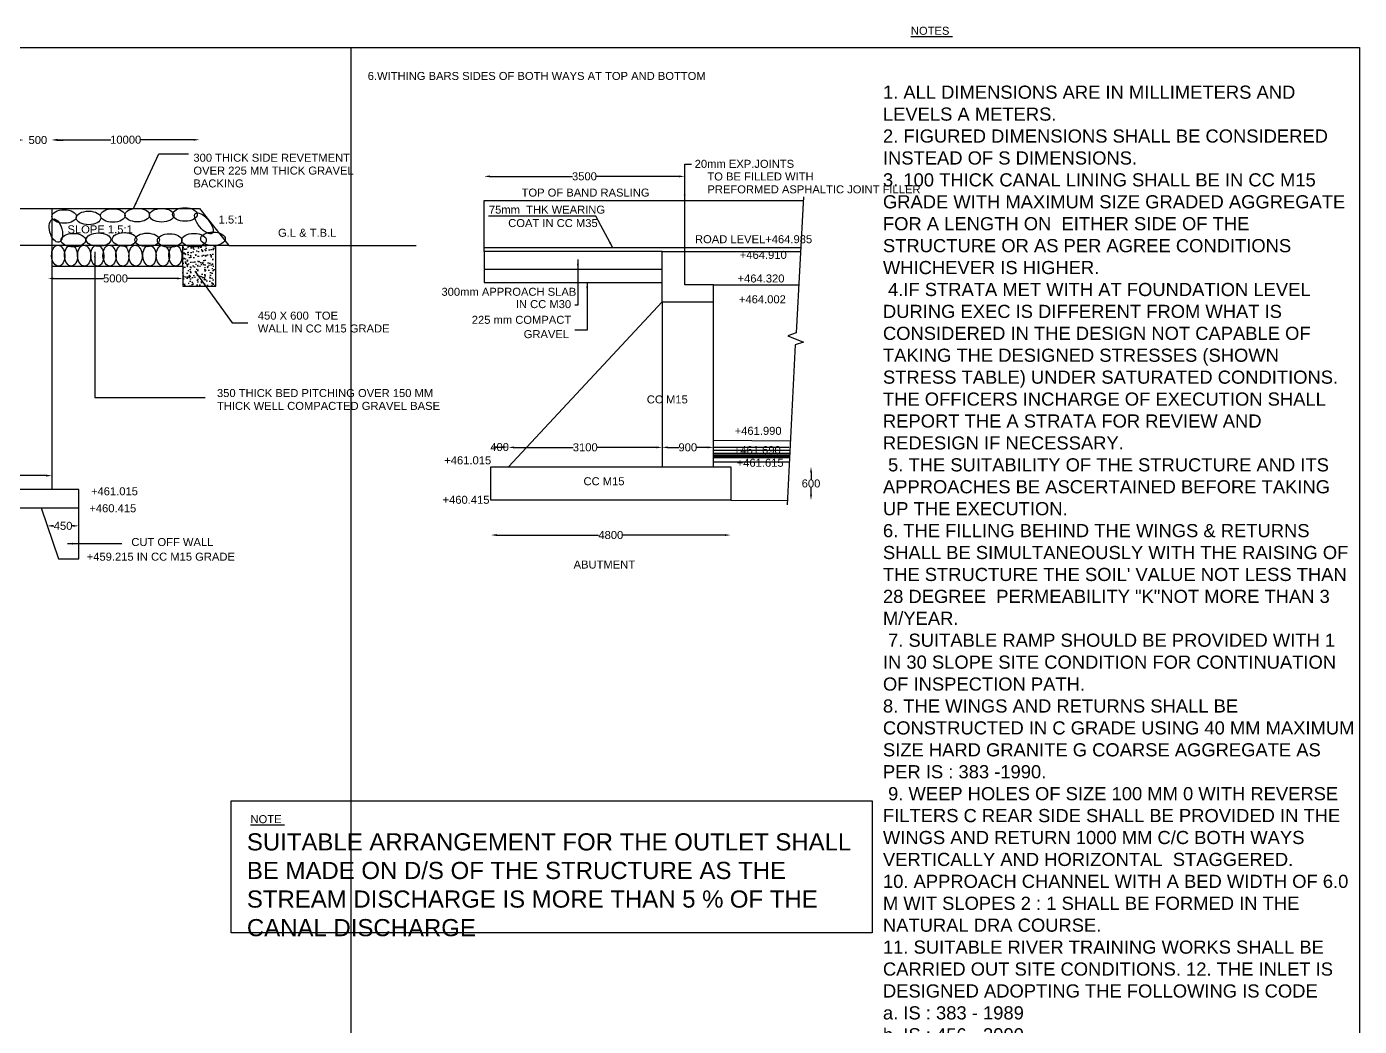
# Model space of a CAD drawing. Header units: inches. Extents: x 43882 to 50635, y 3 to 4549.
# Drawn here: x 48285 to 50616, y 2801 to 4549 of the extents above; entities that cross this region are included whole.
import ezdxf

# ---------------------------------------------------------------- set-up
doc = ezdxf.new("R2010")
doc.units = ezdxf.units.IN
doc.header["$MEASUREMENT"] = 0
for name, color, linetype in [('DIMENSIONS', 255, 'Continuous'), ('REF', 7, 'Continuous'), ('TEXT', 1, 'Continuous')]:
    doc.layers.add(name, color=color, linetype=linetype)
doc.styles.get("Standard").update_dxf_attribs({"font": 'arial.ttf', "height": 14})
doc.dimstyles.get("Standard").update_dxf_attribs({"dimtxt": 14, "dimasz": 10, "dimexe": 0.18, "dimexo": 0.0625, "dimgap": 0.09, "dimtad": 0, "dimtih": 1, "dimtoh": 1, "dimdec": 4, "dimzin": 0, "dimdsep": 46, "dimtxsty": 'Standard', "dimcen": 0.09, "dimse1": 1, "dimse2": 1, "dimadec": 0, "dimazin": 0, "dimtfac": 1, "dimtdec": 4, "dimtofl": 0, "dimtmove": 0, "dimatfit": 3, "dimfxl": 1, "dimtolj": 1, "dimtzin": 0, "dimarcsym": 0})

# ---------------------------------------------------------------- blocks, each defined once
blk = doc.blocks.new('*D115')
at = {"layer": 'Defpoints', "color": 0, "transparency": 16777216}
for p in [(48328.9, 3764), (48146.6, 3739.6), (48328.9, 3739.6)]:
    blk.add_point(p, dxfattribs=at)
at = {"layer": 'DIMENSIONS', "color": 0, "lineweight": -2, "transparency": 16777216}
for p, q in [((48156.6, 3764), (48216.8, 3764)), ((48318.9, 3764), (48258.7, 3764))]:
    blk.add_line(p, q, dxfattribs=at)
at = {"layer": 'DIMENSIONS', "color": 0, "transparency": 16777216}
for points in [[(48156.6, 3765.7), (48156.6, 3762.3), (48146.6, 3764)], [(48318.9, 3765.7), (48318.9, 3762.3), (48328.9, 3764)]]:
    blk.add_solid(points, dxfattribs=at)
at = {"layer": 'DIMENSIONS', "color": 0, "transparency": 16777216, "insert": (48237.8, 3764), "char_height": 14, "attachment_point": 5}
blk.add_mtext('\\A1;3500', dxfattribs=at)
blk = doc.blocks.new('*D116')
at = {"layer": 'Defpoints', "color": 0, "transparency": 16777216}
for p in [(48322.3, 4109.2), (48558, 4112.7), (48558, 4108.8)]:
    blk.add_point(p, dxfattribs=at)
at = {"layer": 'DIMENSIONS', "color": 0, "lineweight": -2, "transparency": 16777216}
for p, q in [((48332.3, 4108.8), (48419.2, 4108.8)), ((48548, 4108.8), (48461.1, 4108.8))]:
    blk.add_line(p, q, dxfattribs=at)
at = {"layer": 'DIMENSIONS', "color": 0, "transparency": 16777216}
for points in [[(48332.3, 4110.5), (48332.3, 4107.1), (48322.3, 4108.8)], [(48548, 4110.5), (48548, 4107.1), (48558, 4108.8)]]:
    blk.add_solid(points, dxfattribs=at)
at = {"layer": 'DIMENSIONS', "color": 0, "transparency": 16777216, "insert": (48440.2, 4108.8), "char_height": 14, "attachment_point": 5}
blk.add_mtext('\\A1;5000', dxfattribs=at)
blk = doc.blocks.new('*D117')
at = {"layer": 'Defpoints', "color": 0, "transparency": 16777216}
for p in [(48587.1, 4351.4), (48328.9, 4231.4), (48587.1, 4231.4)]:
    blk.add_point(p, dxfattribs=at)
at = {"layer": 'DIMENSIONS', "color": 0, "lineweight": -2, "transparency": 16777216}
for p, q in [((48338.9, 4351.4), (48432.3, 4351.4)), ((48577.1, 4351.4), (48483.8, 4351.4))]:
    blk.add_line(p, q, dxfattribs=at)
at = {"layer": 'DIMENSIONS', "color": 0, "transparency": 16777216}
for points in [[(48338.9, 4353), (48338.9, 4349.7), (48328.9, 4351.4)], [(48577.1, 4353), (48577.1, 4349.7), (48587.1, 4351.4)]]:
    blk.add_solid(points, dxfattribs=at)
at = {"layer": 'DIMENSIONS', "color": 0, "transparency": 16777216, "insert": (48458, 4351.4), "char_height": 14, "attachment_point": 5}
blk.add_mtext('\\A1;10000', dxfattribs=at)
blk = doc.blocks.new('*D118')
at = {"layer": 'Defpoints', "color": 0, "transparency": 16777216}
for p in [(48279.9, 4350.9), (48279.9, 4231.4), (48328.9, 4231.4)]:
    blk.add_point(p, dxfattribs=at)
at = {"layer": 'DIMENSIONS', "color": 0, "lineweight": -2, "transparency": 16777216}
for p, q in [((48269.9, 4350.9), (48259.9, 4350.9)), ((48338.9, 4350.9), (48348.9, 4350.9))]:
    blk.add_line(p, q, dxfattribs=at)
at = {"layer": 'DIMENSIONS', "color": 0, "transparency": 16777216}
for points in [[(48269.9, 4352.6), (48269.9, 4349.3), (48279.9, 4350.9)], [(48338.9, 4352.6), (48338.9, 4349.3), (48328.9, 4350.9)]]:
    blk.add_solid(points, dxfattribs=at)
at = {"layer": 'DIMENSIONS', "color": 0, "transparency": 16777216, "insert": (48304.4, 4350.9), "char_height": 14, "attachment_point": 5}
blk.add_mtext('\\A1;500', dxfattribs=at)
blk = doc.blocks.new('*D123')
at = {"layer": 'Defpoints', "color": 0, "transparency": 16777216}
for p in [(49435.7, 4287.4), (49085.1, 4245.2), (49435.7, 4245.2)]:
    blk.add_point(p, dxfattribs=at)
at = {"layer": 'DIMENSIONS', "color": 0, "lineweight": -2, "transparency": 16777216}
for p, q in [((49095.1, 4287.4), (49239.4, 4287.4)), ((49425.7, 4287.4), (49281.3, 4287.4))]:
    blk.add_line(p, q, dxfattribs=at)
at = {"layer": 'DIMENSIONS', "color": 0, "transparency": 16777216}
for points in [[(49095.1, 4289), (49095.1, 4285.7), (49085.1, 4287.4)], [(49425.7, 4289), (49425.7, 4285.7), (49435.7, 4287.4)]]:
    blk.add_solid(points, dxfattribs=at)
at = {"layer": 'DIMENSIONS', "color": 0, "transparency": 16777216, "insert": (49260.4, 4287.4), "char_height": 14, "attachment_point": 5}
blk.add_mtext('\\A1;3500', dxfattribs=at)
blk = doc.blocks.new('*D135')
at = {"layer": 'Defpoints', "color": 0, "transparency": 16777216}
for p in [(49096.7, 3720.8), (49516.3, 3720.8), (49516.3, 3660)]:
    blk.add_point(p, dxfattribs=at)
at = {"layer": 'DIMENSIONS', "color": 0, "lineweight": -2, "transparency": 16777216}
for p, q in [((49106.7, 3660), (49285.2, 3660)), ((49506.3, 3660), (49327.7, 3660))]:
    blk.add_line(p, q, dxfattribs=at)
at = {"layer": 'DIMENSIONS', "color": 0, "transparency": 16777216}
for points in [[(49106.7, 3661.7), (49106.7, 3658.4), (49096.7, 3660)], [(49506.3, 3661.7), (49506.3, 3658.4), (49516.3, 3660)]]:
    blk.add_solid(points, dxfattribs=at)
at = {"layer": 'DIMENSIONS', "color": 0, "transparency": 16777216, "insert": (49306.5, 3660), "char_height": 14, "attachment_point": 5}
blk.add_mtext('\\A1;4800', dxfattribs=at)
blk = doc.blocks.new('*D136')
at = {"layer": 'Defpoints', "color": 0, "transparency": 16777216}
for p in [(49127.3, 3813.9), (49096.7, 3779.6), (49127.3, 3779.6)]:
    blk.add_point(p, dxfattribs=at)
at = {"layer": 'DIMENSIONS', "color": 0, "lineweight": -2, "transparency": 16777216}
blk.add_line((49106.7, 3813.9), (49117.3, 3813.9), dxfattribs=at)
at = {"layer": 'DIMENSIONS', "color": 0, "transparency": 16777216}
for points in [[(49106.7, 3815.6), (49106.7, 3812.2), (49096.7, 3813.9)], [(49117.3, 3815.6), (49117.3, 3812.2), (49127.3, 3813.9)]]:
    blk.add_solid(points, dxfattribs=at)
at = {"layer": 'DIMENSIONS', "color": 0, "transparency": 16777216, "insert": (49112, 3813.9), "char_height": 14, "attachment_point": 5}
blk.add_mtext('\\A1;400', dxfattribs=at)
blk = doc.blocks.new('*D137')
at = {"layer": 'Defpoints', "color": 0, "transparency": 16777216}
for p in [(49396.3, 3813.4), (49127.3, 3779.6), (49396.3, 3779.6)]:
    blk.add_point(p, dxfattribs=at)
at = {"layer": 'DIMENSIONS', "color": 0, "lineweight": -2, "transparency": 16777216}
for p, q in [((49137.3, 3813.4), (49240.8, 3813.4)), ((49386.3, 3813.4), (49282.7, 3813.4))]:
    blk.add_line(p, q, dxfattribs=at)
at = {"layer": 'DIMENSIONS', "color": 0, "transparency": 16777216}
for points in [[(49137.3, 3815), (49137.3, 3811.7), (49127.3, 3813.4)], [(49386.3, 3815), (49386.3, 3811.7), (49396.3, 3813.4)]]:
    blk.add_solid(points, dxfattribs=at)
at = {"layer": 'DIMENSIONS', "color": 0, "transparency": 16777216, "insert": (49261.8, 3813.4), "char_height": 14, "attachment_point": 5}
blk.add_mtext('\\A1;3100', dxfattribs=at)
blk = doc.blocks.new('*D138')
at = {"layer": 'Defpoints', "color": 0, "transparency": 16777216}
for p in [(49486.1, 3813.4), (49396.3, 3779.6), (49486.1, 3779.6)]:
    blk.add_point(p, dxfattribs=at)
at = {"layer": 'DIMENSIONS', "color": 0, "lineweight": -2, "transparency": 16777216}
for p, q in [((49406.3, 3813.4), (49425.7, 3813.4)), ((49476.1, 3813.4), (49456.7, 3813.4))]:
    blk.add_line(p, q, dxfattribs=at)
at = {"layer": 'DIMENSIONS', "color": 0, "transparency": 16777216}
for points in [[(49406.3, 3815), (49406.3, 3811.7), (49396.3, 3813.4)], [(49476.1, 3815), (49476.1, 3811.7), (49486.1, 3813.4)]]:
    blk.add_solid(points, dxfattribs=at)
at = {"layer": 'DIMENSIONS', "color": 0, "transparency": 16777216, "insert": (49441.2, 3813.4), "char_height": 14, "attachment_point": 5}
blk.add_mtext('\\A1;900', dxfattribs=at)
blk = doc.blocks.new('*D139')
at = {"layer": 'Defpoints', "color": 0, "transparency": 16777216}
for p in [(49516.3, 3779.6), (49516.1, 3720.8), (49656.7, 3720.8)]:
    blk.add_point(p, dxfattribs=at)
at = {"layer": 'DIMENSIONS', "color": 0, "lineweight": -2, "transparency": 16777216}
for p, q in [((49656.7, 3769.6), (49656.7, 3757.5)), ((49656.7, 3730.8), (49656.7, 3743))]:
    blk.add_line(p, q, dxfattribs=at)
at = {"layer": 'DIMENSIONS', "color": 0, "transparency": 16777216}
for points in [[(49655, 3769.6), (49658.4, 3769.6), (49656.7, 3779.6)], [(49655, 3730.8), (49658.4, 3730.8), (49656.7, 3720.8)]]:
    blk.add_solid(points, dxfattribs=at)
at = {"layer": 'DIMENSIONS', "color": 0, "transparency": 16777216, "insert": (49656.7, 3750.2), "char_height": 14, "attachment_point": 5}
blk.add_mtext('\\A1;600', dxfattribs=at)
blk = doc.blocks.new('*D140')
at = {"layer": 'Defpoints', "color": 0, "transparency": 16777216}
for p in [(48320.9, 3676.1), (48376, 3676.1), (48376, 3676.1)]:
    blk.add_point(p, dxfattribs=at)
at = {"layer": 'DIMENSIONS', "color": 0, "lineweight": -2, "transparency": 16777216}
for p, q in [((48330.9, 3676.1), (48332.6, 3676.1)), ((48366, 3676.1), (48364.3, 3676.1))]:
    blk.add_line(p, q, dxfattribs=at)
at = {"layer": 'DIMENSIONS', "color": 0, "transparency": 16777216}
for points in [[(48330.9, 3677.8), (48330.9, 3674.4), (48320.9, 3676.1)], [(48366, 3677.8), (48366, 3674.4), (48376, 3676.1)]]:
    blk.add_solid(points, dxfattribs=at)
at = {"layer": 'DIMENSIONS', "color": 0, "transparency": 16777216, "insert": (48348.5, 3676.1), "char_height": 14, "attachment_point": 5}
blk.add_mtext('\\A1;450', dxfattribs=at)

msp = doc.modelspace()

# ---------------------------------------------------------------- hatches: boundary and pattern name
at = {"layer": 'DIMENSIONS'}
h = msp.add_hatch(dxfattribs=at)
h.set_pattern_fill('AR-CONC', color=0, scale=2.5, style=0)
h.set_pattern_definition([(50, (0, 0), (17.9315046, -1.5688034), [1.875, -20.625]), (355, (0, 0), (-3.468783, 18.804803), [1.5, -16.5]), (100.4514, (1.494, -0.13), (14.4627345, 17.2359886), [1.593505, -17.528553]), (46.1842, (0, 5), (26.681026, -4.137975), [2.8125, -30.9375]), (96.6356, (2.223, 4.655), (23.366568, 24.352947), [2.390257, -26.292825]), (351.1842, (0, 5), (23.366549, 24.352965), [2.25, -24.75]), (21, (2.5, 3.75), (14.9226763, -10.0654723), [1.875, -20.625]), (326, (2.5, 3.75), (6.082883, 18.128751), [1.5, -16.5]), (71.4514, (3.744, 2.911), (21.005566, 8.0632624), [1.593505, -17.528553]), (37.5, (0, 0), (0.3039964, 8.32234635), [0, -16.3, 0, -16.75, 0, -16.5625]), (7.5, (0, 0), (6.5767384, 9.8602928), [0, -9.55, 0, -15.925, 0, -6.3125]), (327.5, (-5.575, 0), (13.3455609, -0.5638718), [0, -6.25, 0, -19.5, 0, -25.875]), (317.5, (-8.075, 0), (14.5796542, 2.5026246), [0, -8.125, 0, -12.95, 0, -18.375])])
edge = h.paths.add_edge_path()
edge.add_ellipse((48610.70777, 4178.07627), major_axis=(-21.52151, 0), ratio=0.5499537405, start_angle=74.25396044, end_angle=102.63773809, ccw=False)
edge.add_line((48604.86739, 4166.68458), (48591.34044, 4166.68458))
edge.add_ellipse((48577.47795, 4175.73808), major_axis=(-21.52151, 0), ratio=0.5499537405, start_angle=49.90007558, end_angle=130.09992442, ccw=False)
edge.add_line((48563.61545, 4166.68458), (48558.04271, 4166.68458))
edge.add_line((48558.04271, 4166.68458), (48558.04271, 4130.11213))
edge.add_line((48558.04271, 4130.11213), (48558.04271, 4095.29107))
edge.add_line((48558.04271, 4095.29107), (48615.41637, 4095.29107))
edge.add_line((48615.41637, 4095.29107), (48615.41637, 4166.52718))

# ---------------------------------------------------------------- linework, layer by layer
at = {"color": 0}
for points in [[(49085.05298, 4155.98428), (49085.05298, 4245.19428), (49643.32126, 4245.19428)], [(49486.11817, 3779.60581), (49486.11817, 4097.54184), (49435.69961, 4097.54184), (49435.69961, 4245.19428)], [(49643.54841, 4251.31927), (49630.59803, 4013.57274), (49616.25982, 4008.52191), (49643.2882, 3997.21244), (49629.05985, 3992.54591), (49614.74441, 3712.71693)], [(47718.11018, 4231.36288), (48587.1363, 4231.36288), (48638.13038, 4166.68458), (48965.89373, 4166.68458)], [(48328.9353, 4231.36288), (48328.9353, 3739.56975), (48059.27279, 3739.56975)], [(48638.13038, 4166.68458), (47718.11018, 4166.68458)], [(48328.9353, 4130.11213), (48558.04271, 4130.11213), (48558.04271, 4166.68458)], [(48558.04271, 4130.11213), (48558.04271, 4095.29107), (48615.41637, 4095.29107), (48615.41637, 4166.68458)], [(49085.05298, 4162.6712), (49638.6958, 4162.83918)], [(49127.27844, 3779.60581), (49396.26908, 4067.81588), (49396.26908, 4155.98428), (49085.05298, 4155.98428), (49085.05298, 4101.61339), (49396.26908, 4101.61339)], [(49396.26908, 4155.98428), (49638.34341, 4155.7645)], [(49396.26908, 4124.50375), (49085.05298, 4124.50375)], [(49486.11817, 4097.54184), (49635.18339, 4097.75197)], [(49396.26908, 4067.81588), (49486.11817, 4067.81588)], [(49396.26908, 4067.81588), (49396.26908, 3779.60581)], [(49486.11817, 3825.95173), (49620.48058, 3824.84392)], [(49486.11817, 3813.59892), (49618.60004, 3813.53376)], [(49486.11817, 3808.48751), (49618.60004, 3808.42234)], [(49486.11817, 3803.37608), (49618.60004, 3803.31092)], [(49486.11817, 3800.49061), (49618.60004, 3800.42544)], [(49096.65096, 3779.60581), (49127.27844, 3779.60581)], [(49486.11817, 3779.60581), (49516.25194, 3779.60581), (49516.25194, 3720.82112), (49096.65096, 3720.82112), (49096.65096, 3779.60581)], [(49127.27844, 3779.60581), (49486.11817, 3779.60581)], [(49486.11817, 3798.9242), (49618.60004, 3798.85903)], [(49486.11817, 3797.44024), (49618.60004, 3797.37508)], [(49486.11817, 3795.3963), (49618.60004, 3795.33114)], [(49486.11817, 3788.14944), (49618.60004, 3788.08427)], [(48059.27279, 3707.3956), (48310.40138, 3707.3956), (48340.1968, 3618.43696), (48376.03324, 3618.43696), (48376.03324, 3739.56975), (48328.9353, 3739.56975)], [(48310.40138, 3707.3956), (48376.03324, 3707.3956)], [(49516.25194, 3720.82112), (49615.145, 3720.5473)]]:
    msp.add_lwpolyline(points, dxfattribs=at)
at = {"layer": 'DIMENSIONS', "color": 0}
msp.add_lwpolyline([(48851.74766, 4512.73282), (48851.74766, 2424.65639)], dxfattribs=at)
for centre, major_axis, ratio in [((48350.45682, 4217.1093), (-21.52151, 0), 0.5499537405), ((48393.04658, 4214.69298), (-21.52151, 0), 0.5499537405), ((48435.52745, 4218.96506), (-21.52151, 0), 0.5499537405), ((48478.16827, 4219.70487), (-21.52151, 0), 0.5499537405), ((48520.94878, 4219.33953), (-21.52151, 0), 0.5499537405), ((48561.68271, 4220.67451), (-21.52151, 0), 0.5499537405), ((48594.78781, 4205.27741), (-14.5088, 17.30261), 0.417050727), ((48335.96942, 4192.65118), (-5.14828, 20.10845), 0.518952875), ((48366.39821, 4175.73808), (-21.52151, 0), 0.5499537405), ((48410.39263, 4176.67335), (-21.52151, 0), 0.5499537405), ((48455.79117, 4177.14099), (-21.52151, 0), 0.5499537405), ((48495.57337, 4176.20571), (-21.52151, 0), 0.5499537405), ((48534.88756, 4175.27044), (-21.52151, 0), 0.5499537405), ((48577.47795, 4175.73808), (-21.52151, 0), 0.5499537405), ((48610.70777, 4178.07627), (-21.52151, 0), 0.5499537405), ((48339.94765, 4148.69319), (-0.70204, 18.23789), 0.6306778735), ((48362.4129, 4148.69319), (-0.70204, 18.23789), 0.6306778735), ((48385.34618, 4148.69319), (-0.70204, 18.23789), 0.6306778735), ((48408.27947, 4148.69319), (-0.70204, 18.23789), 0.6306778735), ((48429.80866, 4148.69319), (-0.70204, 18.23789), 0.6306778735), ((48452.2739, 4148.69319), (-0.70204, 18.23789), 0.6306778735), ((48475.20719, 4148.69319), (-0.70204, 18.23789), 0.6306778735), ((48499.54452, 4148.69319), (-0.70204, 18.23789), 0.6306778735), ((48522.94582, 4148.69319), (-0.70204, 18.23789), 0.6306778735), ((48544.94305, 4148.69319), (-0.70204, 18.23789), 0.6306778735)]:
    msp.add_ellipse(centre, major_axis=major_axis, ratio=ratio, dxfattribs=at)
at = {"layer": 'REF', "color": 0}
msp.add_lwpolyline([(50615.7682, 2.999), (43882.19578, 2.999), (43882.19578, 4512.73282), (50615.7682, 4512.73282)], close=True, dxfattribs=at)
at = {"layer": 'TEXT', "color": 0}
msp.add_lwpolyline([(48642.44193, 3194.96021), (49763.92589, 3194.96021), (49763.92589, 2964.04374), (48642.44193, 2964.04374)], close=True, dxfattribs=at)

# ---------------------------------------------------------------- texts
at = {"color": 0}
msp.add_text('COAT IN CC M35', height=14, dxfattribs=at).set_placement((49127.06674, 4198.70476))
at = {"layer": 'DIMENSIONS', "color": 0}
for s, p in [('%%UNOTES ', (49831.38785, 4535.02066)), ('20mm EXP.JOINTS ', (49453.24479, 4302.30034))]:
    msp.add_text(s, height=14, dxfattribs=at).set_placement(p)
at = {"layer": 'DIMENSIONS', "color": 0, "insert": (49782.49739, 4446.1157), "char_height": 23, "width": 823.5835218, "attachment_point": 1}
msp.add_mtext('1. ALL DIMENSIONS ARE IN MILLIMETERS AND LEVELS A METERS.\\P2. FIGURED DIMENSIONS SHALL BE CONSIDERED INSTEAD OF S DIMENSIONS. \\P3. 100 THICK CANAL LINING SHALL BE IN CC M15 GRADE WITH MAXIMUM SIZE GRADED AGGREGATE FOR A LENGTH ON  EITHER SIDE OF THE STRUCTURE OR AS PER AGREE CONDITIONS WHICHEVER IS HIGHER.\\P 4.IF STRATA MET WITH AT FOUNDATION LEVEL DURING EXEC IS DIFFERENT FROM WHAT IS CONSIDERED IN THE DESIGN NOT CAPABLE OF TAKING THE DESIGNED STRESSES (SHOWN STRESS TABLE) UNDER SATURATED CONDITIONS. THE OFFICERS INCHARGE OF EXECUTION SHALL REPORT THE A STRATA FOR REVIEW AND REDESIGN IF NECESSARY.\\P 5. THE SUITABILITY OF THE STRUCTURE AND ITS APPROACHES BE ASCERTAINED BEFORE TAKING UP THE EXECUTION.\\P6. THE FILLING BEHIND THE WINGS & RETURNS SHALL BE SIMULTANEOUSLY WITH THE RAISING OF THE STRUCTURE THE SOIL\' VALUE NOT LESS THAN 28 DEGREE  PERMEABILITY "K"NOT MORE THAN 3 M/YEAR.\\P 7. SUITABLE RAMP SHOULD BE PROVIDED WITH 1 IN 30 SLOPE SITE CONDITION FOR CONTINUATION OF INSPECTION PATH. \\P8. THE WINGS AND RETURNS SHALL BE CONSTRUCTED IN C GRADE USING 40 MM MAXIMUM SIZE HARD GRANITE G COARSE AGGREGATE AS PER IS : 383 -1990.\\P 9. WEEP HOLES OF SIZE 100 MM 0 WITH REVERSE FILTERS C REAR SIDE SHALL BE PROVIDED IN THE WINGS AND RETURN 1000 MM C/C BOTH WAYS VERTICALLY AND HORIZONTAL  STAGGERED. \\P10. APPROACH CHANNEL WITH A BED WIDTH OF 6.0 M WIT SLOPES 2 : 1 SHALL BE FORMED IN THE NATURAL DRA COURSE. \\P11. SUITABLE RIVER TRAINING WORKS SHALL BE CARRIED OUT SITE CONDITIONS. 12. THE INLET IS DESIGNED ADOPTING THE FOLLOWING IS CODE \\Pa. IS : 383 - 1989 \\Pb. IS : 456 - 2000 \\Pc. IS : 7784 1975 \\Pd. IS : 4997 - 1995 \\Pe. IS : 7114 - 1973 \\P13. THE FLOOR / APRON CONCRETE AND CUTOFFS SHALL BE IN ZONE  WITH 40 MSA. \\P{\\LSPECIAL NOTES:  }\\P1. The project authorities shall satisfy whether the design  drawing proposals comply with technical specifications as stil in the agreement conditions. Any deviations noticed may be n to CDO for necessary modifications before execution. \\P2. The project authorities shall verify the suitability of the sti as per approved hydraulic particulars and satisfy themselves the suitability of structure  \\P3. The field authorities shall ensure the safe bearing capacity at foundation level before execution of work by conduction load test if necessary. \\P ', dxfattribs=at)
at = {"layer": 'TEXT', "color": 0}
for s, p in [('6.WITHING BARS SIDES OF BOTH WAYS AT TOP AND BOTTOM', (48881.36627, 4456.0071)), ('300 THICK SIDE REVETMENT ', (48576.43277, 4312.98401)), ('OVER 225 MM THICK GRAVEL', (48576.43277, 4290.49425)), ('TO BE FILLED WITH ', (49475.46579, 4280.16187)), ('BACKING ', (48576.43277, 4268.00448)), ('TOP OF BAND RASLING ', (49150.48464, 4251.99118)), ('PREFORMED ASPHALTIC JOINT FILLER', (49475.46579, 4257.6721)), ('75mm  THK WEARING', (49093.30063, 4222.174)), ('SLOPE 1.5:1', (48356.20874, 4187.72878)), ('1.5:1', (48620.58089, 4204.88768)), ('G.L & T.B.L', (48724.42706, 4181.72081)), ('ROAD LEVEL+464.985', (49453.78328, 4170.49675)), ('+464.910', (49532.1691, 4143.00595)), ('+464.320', (49528.16444, 4101.79736)), ('300mm APPROACH SLAB ', (49010.30869, 4078.51082)), ('+464.002', (49530.56722, 4065.38978)), ('IN CC M30', (49140.39956, 4056.9314)), ('450 X 600  TOE ', (48689.13528, 4036.81205)), ('225 mm COMPACT ', (49063.32684, 4029.46668)), ('WALL IN CC M15 GRADE ', (48689.13528, 4014.32228)), ('GRAVEL', (49154.14498, 4004.45416)), ('THICK WELL COMPACTED GRAVEL BASE', (48617.6681, 3878.91016)), ('350 THICK BED PITCHING OVER 150 MM', (48617.6681, 3901.39993)), ('CC M15', (49369.45527, 3890.2493)), ('+461.990', (49523.13642, 3835.29966)), ('+461.690', (49521.62625, 3801.60503)), ('+461.015', (49015.15825, 3783.75325)), ('+461.615', (49526.66012, 3779.47722)), ('CC M15', (49258.729, 3747.11345)), ('+461.015', (48397.31182, 3729.58434)), ('+460.415', (48394.39738, 3699.88541)), ('+460.415', (49012.1756, 3714.72112)), ('CUT OFF WALL', (48467.94105, 3640.81447)), ('+459.215 IN CC M15 GRADE ', (48389.8342, 3615.19187)), ('ABUTMENT ', (49241.45364, 3601.49484)), ('%%UNOTE ', (48676.27408, 3156.09798))]:
    msp.add_text(s, height=14, dxfattribs=at).set_placement(p)
at = {"layer": 'TEXT', "color": 0, "insert": (48670.0133, 3138.39373), "char_height": 30, "width": 1099.7958549, "attachment_point": 1}
msp.add_mtext('SUITABLE ARRANGEMENT FOR THE OUTLET SHALL BE MADE ON D/S OF THE STRUCTURE AS THE STREAM DISCHARGE IS MORE THAN 5 %{\\fMS Shell Dlg 2|b0|i0|c0|p0; }OF THE CANAL DISCHARGE \\P ', dxfattribs=at)

# ---------------------------------------------------------------- dimensions: what is measured, and where the dimension line sits
at = {"layer": 'DIMENSIONS', "color": 0}
for base, p1, p2, text, picture, middle in [((48279.87014, 4350.91923), (48328.9353, 4231.36288), (48279.87014, 4231.36288), '500', '*D118', (48304.40272, 4350.91923)), ((48587.1363, 4351.36243), (48328.9353, 4231.36288), (48587.1363, 4231.36288), '10000', '*D117', (48458.0358, 4351.36243)), ((49435.69961, 4287.35232), (49085.05298, 4245.19428), (49435.69961, 4245.19428), '3500', '*D123', (49260.37629, 4287.35232)), ((48558.04271, 4108.78615), (48322.25851, 4109.24605), (48558.04271, 4112.7016), '5000', '*D116', (48440.15061, 4108.78615)), ((49396.26908, 3813.37079), (49127.27844, 3779.60581), (49396.26908, 3779.60581), '3100', '*D137', (49261.77376, 3813.37079)), ((49486.11817, 3813.37079), (49396.26908, 3779.60581), (49486.11817, 3779.60581), '900', '*D138', (49441.19363, 3813.37079)), ((48328.9353, 3763.99914), (48146.58542, 3739.56975), (48328.9353, 3739.56975), '3500', '*D115', (48237.76036, 3763.99914)), ((49516.25194, 3660.04363), (49096.65096, 3720.82112), (49516.25194, 3720.82112), '4800', '*D135', (49306.45145, 3660.04363)), ((48376.03324, 3676.10256), (48320.88253, 3676.10256), (48376.03324, 3676.10256), '450', '*D140', (48348.45789, 3676.10256))]:
    dim = msp.add_linear_dim(base=base, p1=p1, p2=p2, text=text, dimstyle='Standard', dxfattribs=at)
    dim.commit()
    dim.dimension.update_dxf_attribs({"geometry": picture, "text_midpoint": middle})
dim = msp.add_linear_dim(base=(49127.27844, 3813.90886), p1=(49096.65096, 3779.60581), p2=(49127.27844, 3779.60581), text='400', dimstyle='Standard', dxfattribs=at)
dim.commit()
dim.dimension.update_dxf_attribs({"geometry": '*D136', "text_midpoint": (49111.9647, 3813.90886), "dimtype": 160})
dim = msp.add_linear_dim(base=(49656.71615, 3720.82157), p1=(49516.25194, 3779.60581), p2=(49516.08917, 3720.82157), angle=90, text='600', dimstyle='Standard', dxfattribs=at)
dim.commit()
dim.dimension.update_dxf_attribs({"geometry": '*D139', "text_midpoint": (49656.71615, 3750.21369)})

# ---------------------------------------------------------------- leaders
at = {"color": 0}
msp.add_leader([(49309.93994, 4162.26825), (49280.22672, 4218.01723), (49092.78689, 4218.01723)], dimstyle='Standard', override={"dimasz": 10, "dimgap": 0.09, "dimtad": 0}, dxfattribs=at)
at = {"layer": 'DIMENSIONS', "color": 0}
for points in [[(48471.62653, 4231.36288), (48515.72158, 4326.71931), (48568.07583, 4326.71931)], [(49435.69961, 4245.19428), (49435.69961, 4308.67043), (49447.53982, 4308.67043)], [(48404.15065, 4155.48352), (48404.15065, 3900.55437), (48597.13172, 3900.55437)], [(49248.86922, 4141.88444), (49248.86922, 4062.01655), (49243.75903, 4062.01655)], [(48578.90573, 4121.51594), (48644.30113, 4031.29251), (48671.76883, 4031.29251)], [(49265.04148, 4101.61339), (49265.04148, 4018.34739), (49243.65238, 4018.34739)], [(48356.03621, 3644.96141), (48451.31089, 3644.96141)]]:
    msp.add_leader(points, dimstyle='Standard', override={"dimgap": 0.09, "dimtad": 0}, dxfattribs=at)

doc.saveas('drawing.dxf')
